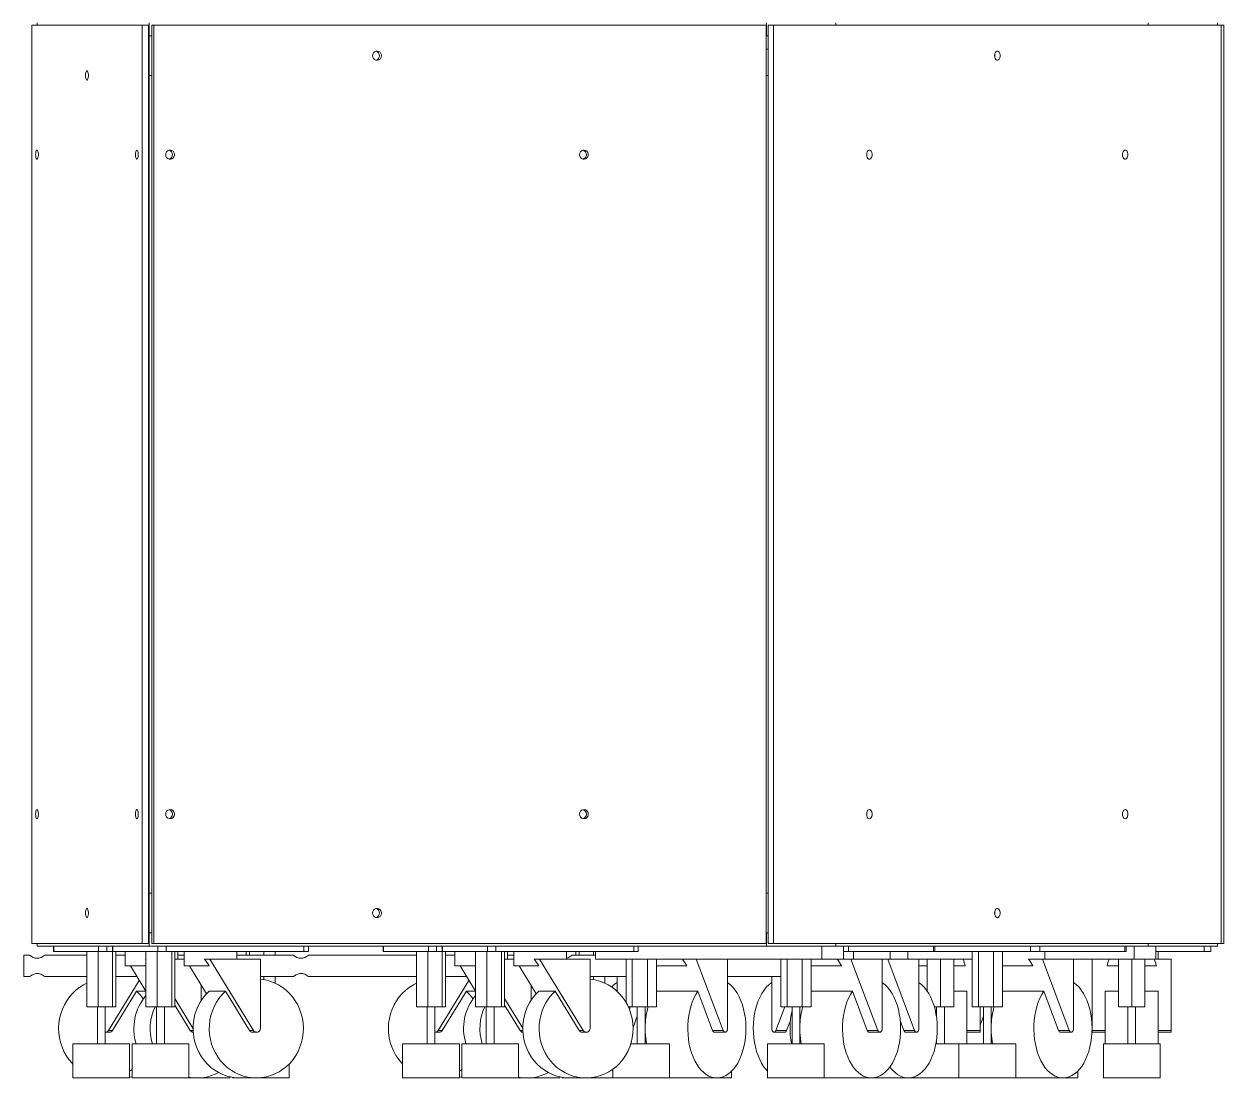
# Model space of a CAD drawing. Header units: millimetres. Extents: x 1529 to 6255, y 1713 to 5797.
# Drawn here: x 5345 to 6255, y 1925 to 2724 of the extents above; entities that cross this region are included whole.
import ezdxf

# ---------------------------------------------------------------- set-up
doc = ezdxf.new("R2010")
doc.units = ezdxf.units.MM

msp = doc.modelspace()

# ---------------------------------------------------------------- linework, layer by layer
at = {"color": 7, "linetype": 'Continuous', "lineweight": 15}
for p, q in [((5350.927, 2722.678), (5434.67, 2722.678)), ((5350.927, 2722.678), (5350.927, 2026.678)), ((5355.064, 2724.678), (5355.064, 2722.678)), ((5439.426, 2722.678), (5434.67, 2722.678)), ((5434.67, 2722.678), (5434.67, 2026.678)), ((5439.426, 2722.678), (5439.426, 2026.678)), ((5440.044, 2714.678), (5440.044, 2724.678)), ((5441.946, 2026.678), (5441.946, 2722.678)), ((5441.946, 2722.678), (5443.491, 2722.678)), ((5443.491, 2026.678), (5443.491, 2722.678)), ((5443.491, 2722.678), (5907.848, 2722.678)), ((5907.848, 2722.678), (5907.848, 2026.678)), ((5908.205, 2724.678), (5908.205, 2714.678)), ((5909.38, 2722.678), (5909.38, 2026.678)), ((5909.38, 2722.678), (5913.425, 2722.678)), ((5913.425, 2722.678), (5913.425, 2026.678)), ((5913.425, 2722.678), (6252.934, 2722.678)), ((5960.725, 2722.678), (5960.725, 2724.678)), ((6197.544, 2722.678), (6197.544, 2724.678)), ((6250.064, 2724.678), (6250.064, 2722.678)), ((6252.934, 2722.678), (6252.934, 2026.678)), ((6252.934, 2722.678), (6255.064, 2722.678)), ((6255.064, 2722.678), (6255.064, 2026.678)), ((5440.044, 2714.678), (5439.426, 2714.678)), ((5441.946, 2714.678), (5440.044, 2714.678)), ((5440.044, 2714.678), (5441.946, 2714.678)), ((5440.044, 2714.678), (5440.044, 2684.678)), ((5440.044, 2714.678), (5440.044, 2714.678)), ((5908.205, 2714.678), (5907.848, 2714.678)), ((5909.38, 2714.678), (5908.205, 2714.678)), ((5909.38, 2704.678), (5907.848, 2704.678)), ((5439.426, 2684.678), (5440.044, 2684.678)), ((5440.044, 2684.678), (5440.044, 2064.678)), ((5440.044, 2684.678), (5441.946, 2684.678)), ((5909.38, 2684.678), (5907.848, 2684.678)), ((5440.044, 2064.678), (5439.426, 2064.678)), ((5440.044, 2064.678), (5441.946, 2064.678)), ((5440.044, 2064.678), (5440.044, 2034.678)), ((5907.848, 2064.678), (5909.38, 2064.678)), ((5440.044, 2034.678), (5439.426, 2034.678)), ((5440.044, 2024.678), (5440.044, 2034.678)), ((5440.044, 2034.678), (5441.946, 2034.678)), ((5440.044, 2034.678), (5441.946, 2034.678)), ((5440.044, 2034.678), (5440.044, 2034.678)), ((5907.848, 2034.678), (5908.205, 2034.678)), ((5908.205, 2034.678), (5908.205, 2024.678)), ((5908.205, 2034.678), (5909.38, 2034.678)), ((5350.927, 2026.678), (5434.67, 2026.678)), ((5355.064, 2026.678), (5355.064, 2024.678)), ((5440.044, 2024.678), (5355.064, 2024.678)), ((5367.42, 2024.678), (5367.42, 2020.678)), ((5367.421, 2024.678), (5367.421, 2020.678)), ((5367.421, 2020.678), (5367.665, 2020.678)), ((5367.665, 2024.678), (5367.665, 2020.678)), ((5367.665, 2020.678), (5401.657, 2020.678)), ((5392.7, 1978.678), (5392.7, 2020.678)), ((5401.282, 1978.678), (5401.282, 2020.678)), ((5401.657, 2024.678), (5401.657, 2020.678)), ((5401.657, 2020.678), (5407.958, 2020.678)), ((5407.958, 2020.678), (5407.958, 2024.678)), ((5412.228, 2020.678), (5407.958, 2020.678)), ((5412.228, 2024.678), (5412.228, 2020.678)), ((5412.228, 2020.678), (5412.473, 2020.678)), ((5412.263, 1978.678), (5412.263, 2020.678)), ((5412.473, 2024.678), (5412.473, 2020.678)), ((5412.473, 2020.678), (5446.465, 2020.678)), ((5414.664, 2020.678), (5414.664, 1978.678)), ((5421.724, 2020.678), (5421.724, 2017.678)), ((5421.725, 2020.678), (5421.725, 2009.678)), ((5434.67, 2026.678), (5439.426, 2026.678)), ((5437.508, 1978.678), (5437.508, 2020.678)), ((5908.205, 2024.678), (5440.044, 2024.678)), ((5443.491, 2026.678), (5441.946, 2026.678)), ((5907.848, 2026.678), (5443.491, 2026.678)), ((5446.089, 1978.678), (5446.089, 2020.678)), ((5446.465, 2024.678), (5446.465, 2020.678)), ((5446.465, 2020.678), (5452.765, 2020.678)), ((5452.765, 2020.678), (5452.765, 2024.678)), ((5557.381, 2020.678), (5452.765, 2020.678)), ((5457.071, 1978.678), (5457.071, 2020.678)), ((5459.472, 2020.678), (5459.472, 1978.678)), ((5461.725, 2014.678), (5461.725, 2020.678)), ((5466.532, 2020.678), (5466.532, 2009.678)), ((5466.532, 2020.678), (5466.532, 2017.678)), ((5506.532, 2014.678), (5506.532, 2020.678)), ((5513.592, 2020.678), (5513.592, 2017.678)), ((5515.993, 2017.678), (5515.993, 2020.678)), ((5526.975, 2017.678), (5526.975, 2020.678)), ((5535.556, 2017.678), (5535.556, 2020.678)), ((5557.381, 2024.678), (5557.381, 2020.678)), ((5557.381, 2020.678), (5560.836, 2020.678)), ((5560.836, 2020.678), (5560.836, 2024.678)), ((5617.453, 2024.678), (5617.453, 2020.678)), ((5617.453, 2024.678), (5617.453, 2020.678)), ((5617.453, 2020.678), (5617.698, 2020.678)), ((5617.698, 2024.678), (5617.698, 2020.678)), ((5617.698, 2020.678), (5651.69, 2020.678)), ((5642.733, 1978.678), (5642.733, 2020.678)), ((5651.314, 1978.678), (5651.314, 2020.678)), ((5651.69, 2024.678), (5651.69, 2020.678)), ((5651.69, 2020.678), (5657.99, 2020.678)), ((5657.99, 2020.678), (5657.99, 2024.678)), ((5662.261, 2020.678), (5657.99, 2020.678)), ((5662.261, 2024.678), (5662.261, 2020.678)), ((5662.261, 2020.678), (5662.505, 2020.678)), ((5662.296, 1978.678), (5662.296, 2020.678)), ((5662.505, 2024.678), (5662.505, 2020.678)), ((5662.505, 2020.678), (5696.497, 2020.678)), ((5664.697, 2020.678), (5664.697, 1978.678)), ((5671.757, 2020.678), (5671.757, 2009.678)), ((5671.757, 2020.678), (5671.757, 2017.678)), ((5687.541, 1978.678), (5687.541, 2020.678)), ((5696.122, 1978.678), (5696.122, 2020.678)), ((5696.497, 2024.678), (5696.497, 2020.678)), ((5696.497, 2020.678), (5702.798, 2020.678)), ((5702.798, 2020.678), (5702.798, 2024.678)), ((5807.414, 2020.678), (5702.798, 2020.678)), ((5707.104, 1978.678), (5707.104, 2020.678)), ((5709.504, 2020.678), (5709.504, 1978.678)), ((5711.757, 2014.678), (5711.757, 2020.678)), ((5716.564, 2020.678), (5716.564, 2017.678)), ((5716.565, 2020.678), (5716.565, 2009.678)), ((5756.565, 2014.678), (5756.565, 2020.678)), ((5763.625, 2020.678), (5763.625, 2017.678)), ((5766.026, 2017.678), (5766.026, 2020.678)), ((5777.007, 2017.678), (5777.007, 2020.678)), ((5778.557, 2020.678), (5778.557, 2014.678)), ((5807.414, 2024.678), (5807.414, 2020.678)), ((5807.414, 2020.678), (5810.869, 2020.678)), ((5810.869, 2020.678), (5810.869, 2024.678)), ((5960.725, 2024.678), (5908.205, 2024.678)), ((5909.38, 2026.678), (5913.425, 2026.678)), ((5913.425, 2026.678), (6252.934, 2026.678)), ((5950.069, 2024.678), (5950.069, 2014.678)), ((5960.725, 2026.678), (5960.725, 2024.678)), ((6197.544, 2024.678), (5960.725, 2024.678)), ((5966.527, 2024.678), (5966.527, 2014.678)), ((5966.527, 2020.678), (5970.199, 2020.678)), ((5970.199, 2020.678), (5970.199, 2024.678)), ((6034.855, 2020.678), (5970.199, 2020.678)), ((5973.986, 2014.678), (5973.986, 2020.678)), ((6001.803, 2014.678), (6001.803, 2020.678)), ((6015.376, 2020.678), (6015.376, 2014.678)), ((6034.855, 2024.678), (6034.855, 2020.678)), ((6034.855, 2020.678), (6035.81, 2020.678)), ((6035.81, 2020.678), (6035.81, 2024.678)), ((6035.81, 2020.678), (6108.339, 2020.678)), ((6064.115, 1978.678), (6064.115, 2020.678)), ((6068.812, 1978.678), (6068.812, 2020.678)), ((6080.296, 1978.678), (6080.296, 2020.678)), ((6087.083, 1978.678), (6087.083, 2020.678)), ((6108.339, 2024.678), (6108.339, 2020.678)), ((6108.339, 2020.678), (6115.323, 2020.678)), ((6115.323, 2020.678), (6115.323, 2024.678)), ((6179.98, 2020.678), (6115.323, 2020.678)), ((6119.11, 2014.678), (6119.11, 2020.678)), ((6179.98, 2024.678), (6179.98, 2020.678)), ((6179.98, 2020.678), (6180.935, 2020.678)), ((6180.935, 2020.678), (6180.935, 2024.678)), ((6186.888, 2014.678), (6186.888, 2024.678)), ((6197.544, 2024.678), (6197.544, 2026.678)), ((6197.544, 2024.678), (6250.064, 2024.678)), ((6203.346, 2014.678), (6203.346, 2024.678)), ((6203.346, 2020.678), (6240.064, 2020.678)), ((6205.064, 2014.678), (6205.064, 2020.678)), ((6240.064, 2024.678), (6240.064, 2020.678)), ((6240.064, 2020.678), (6245.064, 2020.678)), ((6245.064, 2020.678), (6245.064, 2024.678)), ((6250.064, 2026.678), (6250.064, 2024.678)), ((6252.934, 2026.678), (6255.064, 2026.678)), ((5349.464, 2017.678), (5345.064, 2017.678)), ((5345.064, 2017.678), (5345.064, 2001.678)), ((5392.7, 2017.678), (5360.603, 2017.678)), ((5421.725, 2017.678), (5414.664, 2017.678)), ((5437.214, 2014.678), (5437.508, 2014.678)), ((5466.532, 2014.678), (5459.472, 2014.678)), ((5466.532, 2017.678), (5461.725, 2017.678)), ((5482.022, 2014.678), (5485.996, 2014.678)), ((5485.996, 2014.678), (5519.083, 1960.738)), ((5524.334, 2014.678), (5485.996, 2014.678)), ((5549.464, 2017.678), (5506.532, 2017.678)), ((5524.334, 2014.678), (5524.334, 1962.365)), ((5642.733, 2017.678), (5560.603, 2017.678)), ((5671.757, 2017.678), (5664.697, 2017.678)), ((5687.247, 2014.678), (5687.541, 2014.678)), ((5716.565, 2014.678), (5709.504, 2014.678)), ((5716.565, 2017.678), (5711.757, 2017.678)), ((5732.054, 2014.678), (5736.029, 2014.678)), ((5736.029, 2014.678), (5769.116, 1960.738)), ((5774.367, 2014.678), (5736.029, 2014.678)), ((5778.557, 2017.678), (5760.603, 2017.678)), ((5774.367, 2014.678), (5774.367, 1962.365)), ((5950.069, 2014.678), (5778.557, 2014.678)), ((5801.684, 1981.776), (5801.684, 2014.678)), ((5806.38, 1978.678), (5806.38, 2014.678)), ((5817.864, 1978.678), (5817.864, 2014.678)), ((5824.651, 1978.678), (5824.651, 2014.678)), ((5854.889, 2014.678), (5875.338, 1960.738)), ((5878.583, 2014.678), (5878.583, 1962.365)), ((5918.991, 1978.678), (5918.991, 2014.678)), ((5923.688, 1978.678), (5923.688, 2014.678)), ((5935.171, 1978.678), (5935.171, 2014.678)), ((5941.959, 1978.678), (5941.959, 2014.678)), ((5966.527, 2014.678), (5950.069, 2014.678)), ((5966.527, 2014.678), (5972.196, 2014.678)), ((5972.196, 2014.678), (5992.645, 1960.738)), ((5995.89, 2014.678), (5972.196, 2014.678)), ((5995.89, 2014.678), (5995.89, 1962.365)), ((5995.89, 2014.678), (6000.013, 2014.678)), ((6000.013, 2014.678), (6020.462, 1960.738)), ((6023.707, 2014.678), (6000.013, 2014.678)), ((6023.707, 2014.678), (6064.115, 2014.678)), ((6023.707, 2014.678), (6023.707, 1962.365)), ((6030.064, 1990.5), (6030.064, 2014.678)), ((6040.064, 1978.678), (6040.064, 2014.678)), ((6050.064, 1978.678), (6050.064, 2014.678)), ((6106.914, 2014.678), (6117.32, 2014.678)), ((6117.32, 2014.678), (6137.769, 1960.738)), ((6141.014, 2014.678), (6117.32, 2014.678)), ((6141.014, 2014.678), (6186.888, 2014.678)), ((6141.014, 2014.678), (6141.014, 1962.365)), ((6155.064, 1960.738), (6155.064, 2014.678)), ((6175.064, 1978.678), (6175.064, 2014.678)), ((6185.064, 1978.678), (6185.064, 2014.678)), ((6203.346, 2014.678), (6186.888, 2014.678)), ((6195.064, 1978.678), (6195.064, 2014.678)), ((6203.346, 2014.678), (6215.064, 2014.678)), ((6215.064, 2014.678), (6215.064, 1960.738)), ((5421.725, 2009.678), (5437.508, 2009.678)), ((5437.508, 1990.453), (5425.715, 2009.678)), ((5466.532, 2009.678), (5485.572, 2009.678)), ((5483.5, 1988.521), (5470.522, 2009.678)), ((5671.757, 2009.678), (5687.541, 2009.678)), ((5687.541, 1990.453), (5675.748, 2009.678)), ((5716.565, 2009.678), (5735.605, 2009.678)), ((5733.533, 1988.521), (5720.555, 2009.678)), ((5824.651, 2009.678), (5847.644, 2009.678)), ((5941.959, 2009.678), (5964.952, 2009.678)), ((6023.707, 2009.678), (6030.064, 2009.678)), ((6050.064, 2009.678), (6058.767, 2009.678)), ((6087.083, 2009.678), (6110.076, 2009.678)), ((6166.361, 2009.678), (6175.064, 2009.678)), ((6195.064, 2009.678), (6203.767, 2009.678)), ((5345.064, 2001.678), (5349.496, 2001.678)), ((5360.612, 2001.678), (5392.7, 2001.678)), ((5409.173, 1960.738), (5432.454, 1998.692)), ((5414.664, 2001.678), (5430.622, 2001.678)), ((5479.527, 1994.999), (5479.527, 1983.473)), ((5524.334, 2001.678), (5549.496, 2001.678)), ((5526.975, 1999.191), (5526.975, 2001.678)), ((5535.556, 1996.527), (5535.556, 2001.678)), ((5560.612, 2001.678), (5642.733, 2001.678)), ((5659.206, 1960.738), (5682.487, 1998.692)), ((5664.697, 2001.678), (5680.655, 2001.678)), ((5729.56, 1994.999), (5729.56, 1983.473)), ((5774.367, 2001.678), (5801.684, 2001.678)), ((5777.007, 1999.191), (5777.007, 2001.678)), ((5785.589, 1996.527), (5785.589, 2001.678)), ((5794.774, 2001.678), (5794.774, 1990.389)), ((5878.583, 2001.678), (5918.991, 2001.678)), ((5912.082, 2001.678), (5912.082, 1962.365)), ((5430.472, 1990.423), (5412.263, 1960.738)), ((5437.508, 1990.423), (5430.472, 1990.423)), ((5459.472, 1984.873), (5473.22, 1962.46)), ((5497.784, 1990.423), (5485.424, 1990.423)), ((5515.993, 1960.738), (5497.784, 1990.423)), ((5680.505, 1990.423), (5662.296, 1960.738)), ((5687.541, 1990.423), (5680.505, 1990.423)), ((5709.504, 1984.873), (5723.253, 1962.46)), ((5747.817, 1990.423), (5735.456, 1990.423)), ((5766.026, 1960.738), (5747.817, 1990.423)), ((5855.994, 1990.423), (5824.651, 1990.423)), ((5867.248, 1960.738), (5855.994, 1990.423)), ((5973.301, 1990.423), (5941.959, 1990.423)), ((5984.555, 1960.738), (5973.301, 1990.423)), ((6060.064, 1990.423), (6050.064, 1990.423)), ((6060.064, 1950.678), (6060.064, 1990.423)), ((6118.425, 1990.423), (6087.083, 1990.423)), ((6129.679, 1960.738), (6118.425, 1990.423)), ((6175.064, 1990.423), (6165.064, 1990.423)), ((6165.064, 1950.678), (6165.064, 1990.423)), ((6205.064, 1990.423), (6195.064, 1990.423)), ((6205.064, 1950.678), (6205.064, 1990.423)), ((5392.7, 1978.678), (5401.282, 1978.678)), ((5400.682, 1978.678), (5400.682, 1950.678)), ((5401.282, 1978.678), (5412.263, 1978.678)), ((5406.682, 1950.678), (5406.682, 1978.678)), ((5412.263, 1978.678), (5414.664, 1978.678)), ((5437.508, 1978.678), (5446.089, 1978.678)), ((5445.49, 1978.678), (5445.49, 1950.678)), ((5446.089, 1978.678), (5457.071, 1978.678)), ((5451.49, 1950.678), (5451.49, 1978.678)), ((5457.071, 1978.678), (5459.472, 1978.678)), ((5471.186, 1960.738), (5459.472, 1979.835)), ((5642.733, 1978.678), (5651.314, 1978.678)), ((5650.715, 1978.678), (5650.715, 1950.678)), ((5651.314, 1978.678), (5662.296, 1978.678)), ((5656.715, 1950.678), (5656.715, 1978.678)), ((5662.296, 1978.678), (5664.697, 1978.678)), ((5687.541, 1978.678), (5696.122, 1978.678)), ((5695.523, 1978.678), (5695.523, 1950.678)), ((5696.122, 1978.678), (5707.104, 1978.678)), ((5701.523, 1950.678), (5701.523, 1978.678)), ((5707.104, 1978.678), (5709.504, 1978.678)), ((5721.219, 1960.738), (5709.504, 1979.835)), ((5803.304, 1978.678), (5806.38, 1978.678)), ((5804.114, 1976.813), (5804.821, 1978.678)), ((5806.38, 1978.678), (5817.864, 1978.678)), ((5810.167, 1978.678), (5810.167, 1950.678)), ((5816.167, 1950.678), (5816.167, 1978.678)), ((5817.864, 1978.678), (5824.651, 1978.678)), ((5915.327, 1960.738), (5922.128, 1978.678)), ((5918.991, 1978.678), (5923.688, 1978.678)), ((5923.688, 1978.678), (5935.171, 1978.678)), ((5927.475, 1978.678), (5927.475, 1950.678)), ((5933.475, 1950.678), (5933.475, 1978.678)), ((5935.171, 1978.678), (5941.959, 1978.678)), ((6035.411, 1978.678), (6040.064, 1978.678)), ((6037.064, 1978.678), (6037.064, 1970.83)), ((6040.064, 1978.678), (6050.064, 1978.678)), ((6043.064, 1950.678), (6043.064, 1978.678)), ((6064.115, 1978.678), (6068.812, 1978.678)), ((6068.812, 1978.678), (6080.296, 1978.678)), ((6070.064, 1978.678), (6070.064, 1960.738)), ((6072.599, 1978.678), (6072.599, 1950.678)), ((6078.599, 1950.678), (6078.599, 1978.678)), ((6080.296, 1978.678), (6087.083, 1978.678)), ((6175.064, 1978.678), (6185.064, 1978.678)), ((6182.064, 1978.678), (6182.064, 1950.678)), ((6185.064, 1978.678), (6195.064, 1978.678)), ((6188.064, 1950.678), (6188.064, 1978.678)), ((5810.167, 1971.441), (5806.935, 1962.914)), ((5926.229, 1968.154), (5923.417, 1960.738)), ((6012.372, 1960.738), (6009.561, 1968.154)), ((6072.599, 1971.441), (6070.064, 1964.755)), ((5406.775, 1959.365), (5409.865, 1959.365)), ((5412.263, 1960.738), (5409.173, 1960.738)), ((5519.083, 1960.738), (5515.993, 1960.738)), ((5518.391, 1959.365), (5521.481, 1959.365)), ((5656.808, 1959.365), (5659.898, 1959.365)), ((5662.296, 1960.738), (5659.206, 1960.738)), ((5769.116, 1960.738), (5766.026, 1960.738)), ((5768.424, 1959.365), (5771.514, 1959.365)), ((5875.338, 1960.738), (5867.248, 1960.738)), ((5868.729, 1959.365), (5876.82, 1959.365)), ((5913.845, 1959.365), (5921.935, 1959.365)), ((5923.417, 1960.738), (5915.327, 1960.738)), ((5992.645, 1960.738), (5984.555, 1960.738)), ((5986.037, 1959.365), (5994.127, 1959.365)), ((6020.462, 1960.738), (6012.372, 1960.738)), ((6013.854, 1959.365), (6021.944, 1959.365)), ((6070.064, 1960.738), (6060.064, 1960.738)), ((6060.064, 1959.365), (6070.064, 1959.365)), ((6070.064, 1959.365), (6070.064, 1960.738)), ((6137.769, 1960.738), (6129.679, 1960.738)), ((6131.161, 1959.365), (6139.251, 1959.365)), ((6165.064, 1960.738), (6155.064, 1960.738)), ((6155.064, 1959.365), (6155.064, 1960.738)), ((6155.064, 1959.365), (6165.064, 1959.365)), ((6215.064, 1960.738), (6205.064, 1960.738)), ((6205.064, 1959.365), (6215.064, 1959.365)), ((6215.064, 1959.365), (6215.064, 1960.738)), ((5382.182, 1950.678), (5382.182, 1924.678)), ((5382.182, 1950.678), (5403.682, 1950.678)), ((5403.682, 1950.678), (5425.182, 1950.678)), ((5425.182, 1924.678), (5425.182, 1950.678)), ((5426.99, 1950.678), (5426.99, 1924.678)), ((5426.99, 1950.678), (5448.49, 1950.678)), ((5448.49, 1950.678), (5469.99, 1950.678)), ((5469.99, 1924.678), (5469.99, 1950.678)), ((5632.215, 1950.678), (5632.215, 1924.678)), ((5632.215, 1950.678), (5653.715, 1950.678)), ((5653.715, 1950.678), (5675.215, 1950.678)), ((5675.215, 1924.678), (5675.215, 1950.678)), ((5677.023, 1950.678), (5677.023, 1924.678)), ((5677.023, 1950.678), (5698.523, 1950.678)), ((5698.523, 1950.678), (5720.023, 1950.678)), ((5720.023, 1924.678), (5720.023, 1950.678)), ((5805.223, 1950.678), (5813.167, 1950.678)), ((5813.167, 1950.678), (5834.667, 1950.678)), ((5834.667, 1924.678), (5834.667, 1950.678)), ((5908.975, 1950.678), (5908.975, 1924.678)), ((5908.975, 1950.678), (5930.475, 1950.678)), ((5930.475, 1950.678), (5951.975, 1950.678)), ((5951.975, 1924.678), (5951.975, 1950.678)), ((6036.597, 1950.678), (6040.064, 1950.678)), ((6037.064, 1953.526), (6037.064, 1950.678)), ((6040.064, 1950.678), (6054.099, 1950.678)), ((6054.099, 1950.678), (6054.099, 1924.678)), ((6054.099, 1950.678), (6075.599, 1950.678)), ((6075.599, 1950.678), (6097.099, 1950.678)), ((6097.099, 1924.678), (6097.099, 1950.678)), ((6163.564, 1950.678), (6163.564, 1924.678)), ((6163.564, 1950.678), (6185.064, 1950.678)), ((6185.064, 1950.678), (6206.564, 1950.678)), ((6206.564, 1924.678), (6206.564, 1950.678)), ((5546.074, 1924.678), (5546.074, 1935.259)), ((5790.799, 1930.795), (5791.667, 1929.877)), ((5791.667, 1931.412), (5791.667, 1924.678)), ((5881.69, 1924.678), (5881.69, 1929.877)), ((6144.122, 1924.678), (6144.122, 1929.877)), ((5382.182, 1924.678), (5403.682, 1924.678)), ((5403.682, 1924.678), (5425.182, 1924.678)), ((5426.99, 1924.678), (5448.49, 1924.678)), ((5448.49, 1924.678), (5469.99, 1924.678)), ((5469.99, 1924.678), (5476.437, 1924.678)), ((5476.437, 1924.678), (5479.766, 1924.678)), ((5479.766, 1924.678), (5501.266, 1924.678)), ((5501.266, 1924.678), (5501.266, 1925.544)), ((5503.074, 1925.179), (5503.074, 1924.678)), ((5503.074, 1924.678), (5508.883, 1924.678)), ((5508.883, 1924.678), (5521.244, 1924.678)), ((5521.244, 1924.678), (5524.574, 1924.678)), ((5524.574, 1924.678), (5546.074, 1924.678)), ((5632.215, 1924.678), (5653.715, 1924.678)), ((5653.715, 1924.678), (5675.215, 1924.678)), ((5677.023, 1924.678), (5698.523, 1924.678)), ((5698.523, 1924.678), (5720.023, 1924.678)), ((5720.023, 1924.678), (5726.469, 1924.678)), ((5726.469, 1924.678), (5729.799, 1924.678)), ((5729.799, 1924.678), (5751.299, 1924.678)), ((5751.299, 1924.678), (5751.299, 1925.544)), ((5753.107, 1925.179), (5753.107, 1924.678)), ((5753.107, 1924.678), (5758.916, 1924.678)), ((5758.916, 1924.678), (5771.277, 1924.678)), ((5771.277, 1924.678), (5774.607, 1924.678)), ((5774.607, 1924.678), (5791.667, 1924.678)), ((5791.667, 1924.678), (5813.167, 1924.678)), ((5813.167, 1924.678), (5834.667, 1924.678)), ((5834.667, 1924.678), (5835.225, 1924.678)), ((5835.225, 1924.678), (5836.679, 1924.76)), ((5838.132, 1924.678), (5870.493, 1924.678)), ((5870.493, 1924.678), (5881.69, 1924.678)), ((5908.975, 1924.678), (5930.475, 1924.678)), ((5930.475, 1924.678), (5951.975, 1924.678)), ((5951.975, 1924.678), (5955.439, 1924.678)), ((5955.439, 1924.678), (5987.8, 1924.678)), ((5987.8, 1924.678), (6015.617, 1924.678)), ((6015.617, 1924.678), (6018.564, 1924.678)), ((6018.564, 1925.015), (6018.564, 1924.678)), ((6018.564, 1924.678), (6040.064, 1924.678)), ((6040.064, 1924.678), (6054.099, 1924.678)), ((6054.099, 1924.678), (6075.599, 1924.678)), ((6075.599, 1924.678), (6097.099, 1924.678)), ((6097.099, 1924.678), (6097.657, 1924.678)), ((6097.657, 1924.678), (6099.11, 1924.76)), ((6100.564, 1924.678), (6132.924, 1924.678)), ((6132.924, 1924.678), (6144.122, 1924.678)), ((6163.564, 1924.678), (6185.064, 1924.678)), ((6185.064, 1924.678), (6206.564, 1924.678))]:
    msp.add_line(p, q, dxfattribs=at)
at = {"color": 8, "linetype": 'Continuous', "lineweight": 15}
for p, q in [((5473.245, 1960.738), (5471.186, 1960.738)), ((5723.278, 1960.738), (5721.219, 1960.738))]:
    msp.add_line(p, q, dxfattribs=at)
at = {"color": 7, "linetype": 'Continuous', "lineweight": 15, "flags": 128}
for points in [[(5609.451, 2699.678), (5609.631, 2698.542), (5610.152, 2697.529), (5610.959, 2696.748), (5611.962, 2696.285), (5613.054, 2696.19), (5614.116, 2696.473), (5615.034, 2697.103), (5615.707, 2698.012), (5616.063, 2699.102), (5616.063, 2700.254), (5615.707, 2701.344), (5615.034, 2702.253), (5614.116, 2702.883), (5613.054, 2703.166), (5611.962, 2703.071), (5610.959, 2702.608), (5610.152, 2701.828), (5609.631, 2700.815), (5609.451, 2699.678)], [(6081.122, 2699.678), (6081.234, 2700.815), (6081.556, 2701.828), (6082.054, 2702.608), (6082.674, 2703.071), (6083.349, 2703.166), (6084.006, 2702.883), (6084.573, 2702.253), (6084.989, 2701.344), (6085.209, 2700.254), (6085.209, 2699.102), (6084.989, 2698.012), (6084.573, 2697.103), (6084.006, 2696.473), (6083.349, 2696.19), (6082.674, 2696.285), (6082.054, 2696.748), (6081.556, 2697.529), (6081.234, 2698.542), (6081.122, 2699.678)], [(5391.717, 2684.678), (5391.776, 2685.815), (5391.945, 2686.828), (5392.207, 2687.608), (5392.533, 2688.071), (5392.888, 2688.166), (5393.233, 2687.884), (5393.531, 2687.253), (5393.75, 2686.344), (5393.865, 2685.254), (5393.865, 2684.102), (5393.75, 2683.012), (5393.531, 2682.103), (5393.233, 2681.473), (5392.888, 2681.19), (5392.533, 2681.285), (5392.207, 2681.748), (5391.945, 2682.529), (5391.776, 2683.542), (5391.717, 2684.678)], [(5353.863, 2624.678), (5353.921, 2625.815), (5354.091, 2626.828), (5354.353, 2627.608), (5354.679, 2628.071), (5355.033, 2628.166), (5355.379, 2627.884), (5355.677, 2627.253), (5355.895, 2626.344), (5356.011, 2625.254), (5356.011, 2624.102), (5355.895, 2623.012), (5355.677, 2622.103), (5355.379, 2621.473), (5355.033, 2621.19), (5354.679, 2621.285), (5354.353, 2621.748), (5354.091, 2622.529), (5353.921, 2623.542), (5353.863, 2624.678)], [(5429.572, 2624.678), (5429.63, 2625.815), (5429.8, 2626.828), (5430.062, 2627.608), (5430.388, 2628.071), (5430.743, 2628.166), (5431.088, 2627.884), (5431.386, 2627.253), (5431.604, 2626.344), (5431.72, 2625.254), (5431.72, 2624.102), (5431.604, 2623.012), (5431.386, 2622.103), (5431.088, 2621.473), (5430.743, 2621.19), (5430.388, 2621.285), (5430.062, 2621.748), (5429.8, 2622.529), (5429.63, 2623.542), (5429.572, 2624.678)], [(5452.526, 2624.678), (5452.707, 2623.542), (5453.228, 2622.529), (5454.034, 2621.748), (5455.038, 2621.285), (5456.13, 2621.19), (5457.192, 2621.473), (5458.109, 2622.103), (5458.782, 2623.012), (5459.138, 2624.102), (5459.138, 2625.254), (5458.782, 2626.344), (5458.109, 2627.253), (5457.192, 2627.884), (5456.13, 2628.166), (5455.038, 2628.071), (5454.034, 2627.608), (5453.228, 2626.828), (5452.707, 2625.815), (5452.526, 2624.678)], [(5766.375, 2624.678), (5766.555, 2623.542), (5767.077, 2622.529), (5767.883, 2621.748), (5768.886, 2621.285), (5769.978, 2621.19), (5771.041, 2621.473), (5771.958, 2622.103), (5772.631, 2623.012), (5772.987, 2624.102), (5772.987, 2625.254), (5772.631, 2626.344), (5771.958, 2627.253), (5771.041, 2627.884), (5769.978, 2628.166), (5768.886, 2628.071), (5767.883, 2627.608), (5767.077, 2626.828), (5766.555, 2625.815), (5766.375, 2624.678)], [(5984.138, 2624.678), (5984.249, 2625.815), (5984.571, 2626.828), (5985.07, 2627.608), (5985.69, 2628.071), (5986.365, 2628.166), (5987.021, 2627.884), (5987.588, 2627.253), (5988.004, 2626.344), (5988.224, 2625.254), (5988.224, 2624.102), (5988.004, 2623.012), (5987.588, 2622.103), (5987.021, 2621.473), (5986.365, 2621.19), (5985.69, 2621.285), (5985.07, 2621.748), (5984.571, 2622.529), (5984.249, 2623.542), (5984.138, 2624.678)], [(6178.107, 2624.678), (6178.218, 2625.815), (6178.541, 2626.828), (6179.039, 2627.608), (6179.659, 2628.071), (6180.334, 2628.166), (6180.99, 2627.884), (6181.557, 2627.253), (6181.973, 2626.344), (6182.193, 2625.254), (6182.193, 2624.102), (6181.973, 2623.012), (6181.557, 2622.103), (6180.99, 2621.473), (6180.334, 2621.19), (6179.659, 2621.285), (6179.039, 2621.748), (6178.541, 2622.529), (6178.218, 2623.542), (6178.107, 2624.678)], [(5353.863, 2124.678), (5353.921, 2125.815), (5354.091, 2126.828), (5354.353, 2127.608), (5354.679, 2128.071), (5355.033, 2128.166), (5355.379, 2127.883), (5355.677, 2127.253), (5355.895, 2126.344), (5356.011, 2125.254), (5356.011, 2124.102), (5355.895, 2123.012), (5355.677, 2122.103), (5355.379, 2121.473), (5355.033, 2121.19), (5354.679, 2121.285), (5354.353, 2121.748), (5354.091, 2122.529), (5353.921, 2123.542), (5353.863, 2124.678)], [(5429.572, 2124.678), (5429.63, 2125.815), (5429.8, 2126.828), (5430.062, 2127.608), (5430.388, 2128.071), (5430.743, 2128.166), (5431.088, 2127.883), (5431.386, 2127.253), (5431.604, 2126.344), (5431.72, 2125.254), (5431.72, 2124.102), (5431.604, 2123.012), (5431.386, 2122.103), (5431.088, 2121.473), (5430.743, 2121.19), (5430.388, 2121.285), (5430.062, 2121.748), (5429.8, 2122.529), (5429.63, 2123.542), (5429.572, 2124.678)], [(5452.526, 2124.678), (5452.707, 2123.542), (5453.228, 2122.529), (5454.034, 2121.748), (5455.038, 2121.285), (5456.13, 2121.19), (5457.192, 2121.473), (5458.109, 2122.103), (5458.782, 2123.012), (5459.138, 2124.102), (5459.138, 2125.254), (5458.782, 2126.344), (5458.109, 2127.253), (5457.192, 2127.883), (5456.13, 2128.166), (5455.038, 2128.071), (5454.034, 2127.608), (5453.228, 2126.828), (5452.707, 2125.815), (5452.526, 2124.678)], [(5766.375, 2124.678), (5766.555, 2123.542), (5767.077, 2122.529), (5767.883, 2121.748), (5768.886, 2121.285), (5769.978, 2121.19), (5771.041, 2121.473), (5771.958, 2122.103), (5772.631, 2123.012), (5772.987, 2124.102), (5772.987, 2125.254), (5772.631, 2126.344), (5771.958, 2127.253), (5771.041, 2127.883), (5769.978, 2128.166), (5768.886, 2128.071), (5767.883, 2127.608), (5767.077, 2126.828), (5766.555, 2125.815), (5766.375, 2124.678)], [(5984.138, 2124.678), (5984.249, 2125.815), (5984.571, 2126.828), (5985.07, 2127.608), (5985.69, 2128.071), (5986.365, 2128.166), (5987.021, 2127.883), (5987.588, 2127.253), (5988.004, 2126.344), (5988.224, 2125.254), (5988.224, 2124.102), (5988.004, 2123.012), (5987.588, 2122.103), (5987.021, 2121.473), (5986.365, 2121.19), (5985.69, 2121.285), (5985.07, 2121.748), (5984.571, 2122.529), (5984.249, 2123.542), (5984.138, 2124.678)], [(6178.107, 2124.678), (6178.218, 2125.815), (6178.541, 2126.828), (6179.039, 2127.608), (6179.659, 2128.071), (6180.334, 2128.166), (6180.99, 2127.883), (6181.557, 2127.253), (6181.973, 2126.344), (6182.193, 2125.254), (6182.193, 2124.102), (6181.973, 2123.012), (6181.557, 2122.103), (6180.99, 2121.473), (6180.334, 2121.19), (6179.659, 2121.285), (6179.039, 2121.748), (6178.541, 2122.529), (6178.218, 2123.542), (6178.107, 2124.678)], [(5391.717, 2049.678), (5391.776, 2050.815), (5391.945, 2051.828), (5392.207, 2052.608), (5392.533, 2053.071), (5392.888, 2053.166), (5393.233, 2052.883), (5393.531, 2052.253), (5393.75, 2051.344), (5393.865, 2050.254), (5393.865, 2049.102), (5393.75, 2048.012), (5393.531, 2047.103), (5393.233, 2046.473), (5392.888, 2046.19), (5392.533, 2046.285), (5392.207, 2046.748), (5391.945, 2047.529), (5391.776, 2048.542), (5391.717, 2049.678)], [(5609.451, 2049.678), (5609.631, 2048.542), (5610.152, 2047.529), (5610.959, 2046.748), (5611.962, 2046.285), (5613.054, 2046.19), (5614.116, 2046.473), (5615.034, 2047.103), (5615.707, 2048.012), (5616.063, 2049.102), (5616.063, 2050.254), (5615.707, 2051.344), (5615.034, 2052.253), (5614.116, 2052.883), (5613.054, 2053.166), (5611.962, 2053.071), (5610.959, 2052.608), (5610.152, 2051.828), (5609.631, 2050.815), (5609.451, 2049.678)], [(6081.122, 2049.678), (6081.234, 2050.815), (6081.556, 2051.828), (6082.054, 2052.608), (6082.674, 2053.071), (6083.349, 2053.166), (6084.006, 2052.883), (6084.573, 2052.253), (6084.989, 2051.344), (6085.209, 2050.254), (6085.209, 2049.102), (6084.989, 2048.012), (6084.573, 2047.103), (6084.006, 2046.473), (6083.349, 2046.19), (6082.674, 2046.285), (6082.054, 2046.748), (6081.556, 2047.529), (6081.234, 2048.542), (6081.122, 2049.678)], [(5360.603, 2017.635), (5360.601, 2017.634), (5360.172, 2017.342), (5359.332, 2016.81), (5357.958, 2016.083), (5356.412, 2015.548), (5355.032, 2015.392), (5353.653, 2015.563), (5352.083, 2016.122), (5350.791, 2016.813), (5349.765, 2017.47), (5349.464, 2017.678), (5349.464, 2017.678)], [(5560.603, 2017.635), (5560.601, 2017.634), (5560.172, 2017.342), (5559.332, 2016.81), (5557.958, 2016.083), (5556.412, 2015.548), (5555.032, 2015.392), (5553.653, 2015.563), (5552.083, 2016.122), (5550.791, 2016.813), (5549.765, 2017.47), (5549.464, 2017.678), (5549.464, 2017.678)], [(5392.7, 1996.527), (5390.285, 1995.298), (5387.294, 1993.425), (5384.491, 1991.256), (5381.902, 1988.809), (5379.553, 1986.108), (5377.465, 1983.18), (5375.659, 1980.051), (5374.151, 1976.752), (5372.956, 1973.315), (5372.086, 1969.771), (5371.549, 1966.155), (5371.349, 1962.501), (5371.489, 1958.844), (5371.967, 1955.219), (5372.779, 1951.66), (5373.917, 1948.201), (5375.371, 1944.876), (5377.126, 1941.715), (5379.165, 1938.749), (5381.47, 1936.006), (5382.182, 1935.259)], [(5524.334, 1999.537), (5524.721, 1999.5), (5528.164, 1998.966), (5531.542, 1998.081), (5534.821, 1996.855), (5537.972, 1995.298), (5540.962, 1993.425), (5543.766, 1991.256), (5546.354, 1988.809), (5548.703, 1986.108), (5550.791, 1983.18), (5552.597, 1980.051), (5554.105, 1976.752), (5555.3, 1973.315), (5556.17, 1969.771), (5556.708, 1966.155), (5556.907, 1962.501), (5556.767, 1958.844), (5556.289, 1955.219), (5555.477, 1951.66), (5554.339, 1948.201), (5552.885, 1944.876), (5551.131, 1941.715), (5549.091, 1938.749), (5546.786, 1936.006), (5544.238, 1933.513), (5541.471, 1931.293), (5538.511, 1929.366), (5535.387, 1927.753), (5532.128, 1926.467), (5528.765, 1925.522), (5525.331, 1924.925), (5521.858, 1924.684), (5518.379, 1924.799), (5514.927, 1925.271), (5511.535, 1926.094), (5508.236, 1927.261), (5505.061, 1928.761), (5502.04, 1930.579), (5499.202, 1932.698), (5496.574, 1935.097), (5494.181, 1937.755), (5492.045, 1940.645), (5490.188, 1943.741), (5488.626, 1947.012), (5487.376, 1950.427), (5486.448, 1953.955), (5485.851, 1957.561), (5485.591, 1961.21), (5485.671, 1964.869), (5486.09, 1968.503), (5486.844, 1972.076), (5487.926, 1975.554), (5489.324, 1978.906), (5491.027, 1982.098), (5493.018, 1985.1), (5495.277, 1987.884), (5497.784, 1990.423), (5497.784, 1990.423)], [(5642.733, 1996.527), (5640.317, 1995.298), (5637.327, 1993.425), (5634.523, 1991.256), (5631.935, 1988.809), (5629.586, 1986.108), (5627.498, 1983.18), (5625.692, 1980.051), (5624.184, 1976.752), (5622.989, 1973.315), (5622.119, 1969.771), (5621.581, 1966.155), (5621.382, 1962.501), (5621.522, 1958.844), (5622, 1955.219), (5622.812, 1951.66), (5623.95, 1948.201), (5625.404, 1944.876), (5627.159, 1941.715), (5629.198, 1938.749), (5631.503, 1936.006), (5632.215, 1935.259)], [(5774.367, 1999.537), (5774.754, 1999.5), (5778.197, 1998.966), (5781.575, 1998.081), (5784.854, 1996.855), (5788.004, 1995.298), (5790.995, 1993.425), (5793.798, 1991.256), (5796.387, 1988.809), (5798.736, 1986.108), (5800.824, 1983.18), (5802.63, 1980.051), (5804.138, 1976.752), (5805.333, 1973.315), (5806.203, 1969.771), (5806.74, 1966.155), (5806.94, 1962.501), (5806.8, 1958.844), (5806.322, 1955.219), (5805.51, 1951.66), (5804.372, 1948.201), (5802.918, 1944.876), (5801.163, 1941.715), (5799.124, 1938.749), (5796.819, 1936.006), (5794.271, 1933.513), (5791.504, 1931.293), (5788.544, 1929.366), (5785.42, 1927.753), (5782.161, 1926.467), (5778.798, 1925.522), (5775.364, 1924.925), (5771.891, 1924.684), (5768.412, 1924.799), (5764.96, 1925.271), (5761.568, 1926.094), (5758.269, 1927.261), (5755.094, 1928.761), (5752.073, 1930.579), (5749.235, 1932.698), (5746.606, 1935.097), (5744.213, 1937.755), (5742.078, 1940.645), (5740.221, 1943.741), (5738.659, 1947.012), (5737.408, 1950.427), (5736.48, 1953.955), (5735.884, 1957.561), (5735.624, 1961.21), (5735.704, 1964.869), (5736.123, 1968.503), (5736.877, 1972.076), (5737.958, 1975.554), (5739.357, 1978.906), (5741.06, 1982.098), (5743.051, 1985.1), (5745.31, 1987.884), (5747.817, 1990.423), (5747.817, 1990.423)], [(5878.583, 1997.061), (5878.884, 1996.855), (5880.831, 1995.298), (5882.679, 1993.425), (5884.412, 1991.256), (5886.012, 1988.809), (5887.463, 1986.108), (5888.754, 1983.18), (5889.87, 1980.051), (5890.802, 1976.752), (5891.54, 1973.315), (5892.078, 1969.771), (5892.41, 1966.155), (5892.534, 1962.501), (5892.447, 1958.844), (5892.152, 1955.219), (5891.65, 1951.66), (5890.946, 1948.201), (5890.048, 1944.876), (5888.964, 1941.715), (5887.703, 1938.749), (5886.279, 1936.006), (5884.704, 1933.513), (5882.994, 1931.293), (5881.164, 1929.366), (5879.234, 1927.753), (5877.219, 1926.467), (5875.141, 1925.522), (5873.019, 1924.925), (5870.872, 1924.684), (5868.722, 1924.799), (5866.589, 1925.271), (5864.492, 1926.094), (5862.453, 1927.261), (5860.491, 1928.761), (5858.624, 1930.579), (5856.87, 1932.698), (5855.246, 1935.097), (5853.767, 1937.755), (5852.447, 1940.645), (5851.299, 1943.741), (5850.334, 1947.012), (5849.561, 1950.427), (5848.987, 1953.955), (5848.619, 1957.561), (5848.458, 1961.21), (5848.508, 1964.869), (5848.766, 1968.503), (5849.232, 1972.076), (5849.901, 1975.554), (5850.765, 1978.906), (5851.818, 1982.098), (5853.048, 1985.1), (5854.444, 1987.884), (5855.994, 1990.423), (5855.994, 1990.423)], [(5912.082, 1997.061), (5911.781, 1996.855), (5909.834, 1995.298), (5907.985, 1993.425), (5906.253, 1991.256), (5904.653, 1988.809), (5903.201, 1986.108), (5901.911, 1983.18), (5900.795, 1980.051), (5899.863, 1976.752), (5899.125, 1973.315), (5898.587, 1969.771), (5898.254, 1966.155), (5898.131, 1962.501), (5898.217, 1958.844), (5898.513, 1955.219), (5899.015, 1951.66), (5899.718, 1948.201), (5900.617, 1944.876), (5901.701, 1941.715), (5902.962, 1938.749), (5904.386, 1936.006), (5905.961, 1933.513), (5907.671, 1931.293), (5908.975, 1929.877)], [(5995.89, 1997.061), (5996.191, 1996.855), (5998.138, 1995.298), (5999.987, 1993.425), (6001.719, 1991.256), (6003.319, 1988.809), (6004.771, 1986.108), (6006.061, 1983.18), (6007.178, 1980.051), (6008.109, 1976.752), (6008.848, 1973.315), (6009.386, 1969.771), (6009.718, 1966.155), (6009.841, 1962.501), (6009.755, 1958.844), (6009.459, 1955.219), (6008.957, 1951.66), (6008.254, 1948.201), (6007.356, 1944.876), (6006.271, 1941.715), (6005.01, 1938.749), (6003.586, 1936.006), (6002.011, 1933.513), (6000.301, 1931.293), (5998.472, 1929.366), (5996.541, 1927.753), (5994.527, 1926.467), (5992.449, 1925.522), (5990.326, 1924.925), (5988.179, 1924.684), (5986.029, 1924.799), (5983.896, 1925.271), (5981.8, 1926.094), (5979.761, 1927.261), (5977.799, 1928.761), (5975.931, 1930.579), (5974.177, 1932.698), (5972.553, 1935.097), (5971.074, 1937.755), (5969.754, 1940.645), (5968.606, 1943.741), (5967.641, 1947.012), (5966.868, 1950.427), (5966.295, 1953.955), (5965.926, 1957.561), (5965.766, 1961.21), (5965.815, 1964.869), (5966.074, 1968.503), (5966.54, 1972.076), (5967.208, 1975.554), (5968.073, 1978.906), (5969.125, 1982.098), (5970.355, 1985.1), (5971.752, 1987.884), (5973.301, 1990.423), (5973.301, 1990.423)], [(6023.707, 1997.061), (6024.008, 1996.855), (6025.955, 1995.298), (6027.804, 1993.425), (6029.536, 1991.256), (6031.136, 1988.809), (6032.588, 1986.108), (6033.878, 1983.18), (6034.994, 1980.051), (6035.926, 1976.752), (6036.664, 1973.315), (6037.202, 1969.771), (6037.535, 1966.155), (6037.658, 1962.501), (6037.572, 1958.844), (6037.276, 1955.219), (6036.774, 1951.66), (6036.071, 1948.201), (6035.172, 1944.876), (6034.088, 1941.715), (6032.827, 1938.749), (6031.403, 1936.006), (6029.828, 1933.513), (6028.118, 1931.293), (6026.289, 1929.366), (6024.358, 1927.753), (6022.343, 1926.467), (6020.265, 1925.522), (6018.143, 1924.925), (6015.996, 1924.684), (6013.846, 1924.799), (6011.713, 1925.271), (6009.617, 1926.094), (6007.578, 1927.261), (6005.615, 1928.761), (6003.748, 1930.579), (6001.994, 1932.698), (6001.709, 1933.086)], [(6141.014, 1997.061), (6141.316, 1996.855), (6143.263, 1995.298), (6145.111, 1993.425), (6146.843, 1991.256), (6148.443, 1988.809), (6149.895, 1986.108), (6151.185, 1983.18), (6152.302, 1980.051), (6153.234, 1976.752), (6153.972, 1973.315), (6154.51, 1969.771), (6154.842, 1966.155), (6154.966, 1962.501), (6154.879, 1958.844), (6154.583, 1955.219), (6154.081, 1951.66), (6153.378, 1948.201), (6152.48, 1944.876), (6151.395, 1941.715), (6150.135, 1938.749), (6148.71, 1936.006), (6147.135, 1933.513), (6145.425, 1931.293), (6143.596, 1929.366), (6141.665, 1927.753), (6139.651, 1926.467), (6137.573, 1925.522), (6135.45, 1924.925), (6133.304, 1924.684), (6131.154, 1924.799), (6129.02, 1925.271), (6126.924, 1926.094), (6124.885, 1927.261), (6122.923, 1928.761), (6121.056, 1930.579), (6119.302, 1932.698), (6117.677, 1935.097), (6116.198, 1937.755), (6114.878, 1940.645), (6113.731, 1943.741), (6112.766, 1947.012), (6111.993, 1950.427), (6111.419, 1953.955), (6111.05, 1957.561), (6110.89, 1961.21), (6110.939, 1964.869), (6111.198, 1968.503), (6111.664, 1972.076), (6112.332, 1975.554), (6113.197, 1978.906), (6114.249, 1982.098), (6115.48, 1985.1), (6116.876, 1987.884), (6118.425, 1990.423), (6118.425, 1990.423)], [(5508.883, 1924.678), (5506.018, 1924.799), (5502.566, 1925.271), (5499.175, 1926.094), (5495.876, 1927.261), (5492.7, 1928.761), (5489.679, 1930.579), (5486.841, 1932.698), (5484.213, 1935.097), (5481.82, 1937.755), (5479.684, 1940.645), (5477.827, 1943.741), (5476.266, 1947.012), (5475.015, 1950.427), (5474.087, 1953.955), (5473.49, 1957.561), (5473.231, 1961.21), (5473.311, 1964.869), (5473.73, 1968.503), (5474.483, 1972.076), (5475.565, 1975.554), (5476.964, 1978.906), (5478.666, 1982.098), (5480.657, 1985.1), (5482.917, 1987.884), (5485.424, 1990.423)], [(5758.916, 1924.678), (5756.051, 1924.799), (5752.599, 1925.271), (5749.208, 1926.094), (5745.908, 1927.261), (5742.733, 1928.761), (5739.712, 1930.579), (5736.874, 1932.698), (5734.246, 1935.097), (5731.853, 1937.755), (5729.717, 1940.645), (5727.86, 1943.741), (5726.299, 1947.012), (5725.048, 1950.427), (5724.12, 1953.955), (5723.523, 1957.561), (5723.263, 1961.21), (5723.344, 1964.869), (5723.762, 1968.503), (5724.516, 1972.076), (5725.598, 1975.554), (5726.996, 1978.906), (5728.699, 1982.098), (5730.69, 1985.1), (5732.949, 1987.884), (5735.456, 1990.423)], [(5878.583, 1962.365), (5878.493, 1961.418), (5878.232, 1960.568), (5877.826, 1959.901), (5877.318, 1959.487), (5876.758, 1959.366), (5876.205, 1959.552), (5875.715, 1960.026), (5875.338, 1960.738)], [(5912.082, 1962.365), (5912.172, 1961.418), (5912.433, 1960.568), (5912.839, 1959.901), (5913.347, 1959.487), (5913.906, 1959.366), (5914.46, 1959.552), (5914.95, 1960.026), (5915.327, 1960.738)], [(5995.89, 1962.365), (5995.8, 1961.418), (5995.539, 1960.568), (5995.134, 1959.901), (5994.625, 1959.487), (5994.066, 1959.366), (5993.513, 1959.552), (5993.022, 1960.026), (5992.645, 1960.738)], [(6023.707, 1962.365), (6023.617, 1961.418), (6023.356, 1960.568), (6022.95, 1959.901), (6022.442, 1959.487), (6021.883, 1959.366), (6021.33, 1959.552), (6020.839, 1960.026), (6020.462, 1960.738)], [(6141.014, 1962.365), (6140.924, 1961.418), (6140.663, 1960.568), (6140.258, 1959.901), (6139.749, 1959.487), (6139.19, 1959.366), (6138.637, 1959.552), (6138.147, 1960.026), (6137.769, 1960.738)], [(5425.182, 1929.91), (5426.216, 1930.579), (5426.99, 1931.114)], [(5675.215, 1929.91), (5676.249, 1930.579), (5677.023, 1931.114)], [(5425.182, 1925.179), (5425.69, 1925.271), (5426.99, 1925.544)], [(5675.215, 1925.179), (5675.723, 1925.271), (5677.023, 1925.544)], [(5838.132, 1924.678), (5836.361, 1924.799), (5834.667, 1925.144)], [(5955.439, 1924.678), (5953.669, 1924.799), (5951.975, 1925.144)], [(6100.564, 1924.678), (6098.793, 1924.799), (6097.099, 1925.144)]]:
    msp.add_lwpolyline(points, dxfattribs=at)
at = {"color": 7, "linetype": 'Continuous', "lineweight": 15}
for centre, radius, start, end in [((5611.056, 2699.678), 3.535, 285.598962, 74.401038), ((6075.268, 2699.678), 5.924, 353.795822, 6.204178), ((5454.132, 2624.678), 3.535, 285.598297, 74.401703), ((5767.981, 2624.678), 3.535, 285.598423, 74.401577), ((5978.283, 2624.678), 5.924, 353.795822, 6.204178), ((6172.252, 2624.678), 5.924, 353.795822, 6.204178), ((5454.132, 2124.678), 3.535, 285.598224, 74.401776), ((5767.981, 2124.678), 3.535, 285.59835, 74.40165), ((5978.283, 2124.678), 5.924, 353.795822, 6.204178), ((6172.252, 2124.678), 5.924, 353.795822, 6.204178), ((5611.056, 2049.678), 3.535, 285.598396, 74.401604), ((6075.268, 2049.678), 5.923, 353.795481, 6.204519), ((5806.583, 1979.641), 21.045, 124.131031, 138.588934), ((5467.263, 1962.18), 38.874, 139.94532, 197.209517), ((5405.48, 1963.248), 36.92, 35.481152, 47.396005), ((5717.296, 1962.18), 38.874, 139.945386, 197.209519), ((5655.514, 1963.249), 36.919, 35.48082, 47.396254), ((5480.013, 1962.172), 39.243, 155.126278, 197.030573), ((5730.046, 1962.172), 39.243, 155.12641, 197.030412), ((5875.148, 1962.591), 59.044, 164.188722, 177.353838), ((5988.229, 1962.161), 62.287, 167.260025, 190.623358), ((5992.451, 1962.591), 59.039, 164.188287, 177.354522), ((6137.581, 1962.59), 59.045, 164.188678, 177.353633), ((5406.759, 1962.172), 2.807, 268.425459, 329.286969), ((5409.848, 1962.174), 2.81, 270.358528, 329.269226), ((5473.616, 1962.195), 2.834, 210.94242, 263.968815), ((5518.409, 1962.174), 2.81, 210.730747, 269.641575), ((5521.5, 1962.226), 2.838, 211.605638, 2.806949), ((5656.792, 1962.172), 2.807, 268.425485, 329.287233), ((5659.881, 1962.174), 2.81, 270.358377, 329.2693), ((5723.649, 1962.196), 2.834, 210.942725, 263.968328), ((5768.441, 1962.174), 2.81, 210.731003, 269.641319), ((5771.533, 1962.226), 2.838, 211.605574, 2.807014), ((5877.539, 1962.029), 61.444, 182.787879, 190.645177), ((5868.924, 1961.061), 1.708, 190.885885, 263.440741), ((5921.74, 1961.061), 1.708, 276.55881, 349.112267), ((5994.835, 1962.027), 61.433, 182.787173, 190.645883), ((5986.232, 1961.061), 1.708, 190.887733, 263.44119), ((6014.049, 1961.061), 1.708, 190.887733, 263.44119), ((6139.994, 1962.031), 61.468, 182.789415, 190.643641), ((6131.356, 1961.061), 1.708, 190.885511, 263.443413), ((5476.439, 1958.81), 34.129, 259.10832, 298.378787), ((5726.471, 1958.81), 34.129, 259.108311, 298.378807)]:
    msp.add_arc(centre, radius, start, end, dxfattribs=at)
for centre, major_axis, ratio, start_param, end_param in [((5441.725, 1998.692), (-19.502, 30.882), 0.14366, 5.1485029, 5.16356), ((5486.532, 1998.692), (-19.502, 30.882), 0.14366, 4.9840834, 5.16356), ((5691.757, 1998.692), (-19.502, 30.882), 0.14366, 5.1485029, 5.16356), ((5736.565, 1998.692), (-19.502, 30.882), 0.14366, 4.9840834, 5.16356), ((5836.679, 1998.692), (-14.912, 30.308), 0.4397683, 4.8614711, 5.0409477), ((5953.986, 1998.692), (-14.912, 30.308), 0.4397683, 4.8614711, 5.0409477), ((6040.064, 1998.692), (0, 31.009), 0.6449742, 5.0745553, 5.2540319), ((6099.11, 1998.692), (-14.912, 30.308), 0.4397683, 4.8614711, 5.0409477), ((6185.064, 1998.692), (0, 31.009), 0.6449742, 1.0291534, 1.20863), ((6185.064, 1998.692), (0, 31.009), 0.6449742, 5.0745553, 5.2540319)]:
    msp.add_ellipse(centre, major_axis=major_axis, ratio=ratio, start_param=start_param, end_param=end_param, dxfattribs=at)
for points, knots in [([(5760.603, 2017.635), (5760.614, 2017.644), (5760.648, 2017.667), (5760.204, 2017.356), (5759.335, 2016.803), (5758.117, 2016.086), (5757.045, 2015.751), (5756.564, 2015.601)], [0, 0, 0, 0, 0.11037509, 0.31490437, 0.53409635, 0.7908742, 1, 1, 1, 1]), ([(5349.496, 2001.7), (5349.514, 2001.713), (5349.554, 2001.742), (5350.149, 2002.15), (5351.169, 2002.787), (5352.55, 2003.493), (5354.171, 2003.967), (5355.72, 2003.992), (5357.297, 2003.601), (5358.765, 2002.905), (5359.921, 2002.19), (5360.587, 2001.732), (5360.604, 2001.72), (5360.612, 2001.715)], [0, 0, 0, 0, 0.0727236, 0.1583335, 0.253643, 0.3659397, 0.4521358, 0.5389649, 0.6139148, 0.7242662, 0.8367217, 0.9309601, 1, 1, 1, 1]), ([(5549.496, 2001.7), (5549.514, 2001.713), (5549.554, 2001.742), (5550.149, 2002.15), (5551.169, 2002.787), (5552.55, 2003.493), (5554.171, 2003.967), (5555.72, 2003.992), (5557.297, 2003.601), (5558.765, 2002.905), (5559.921, 2002.19), (5560.587, 2001.732), (5560.604, 2001.72), (5560.612, 2001.715)], [0, 0, 0, 0, 0.0727236, 0.1583334, 0.2536432, 0.3659395, 0.4521357, 0.5389653, 0.6139149, 0.7242661, 0.8367219, 0.9309601, 1, 1, 1, 1])]:
    msp.add_open_spline(points, degree=3, knots=knots, dxfattribs=at)

doc.saveas('drawing.dxf')
